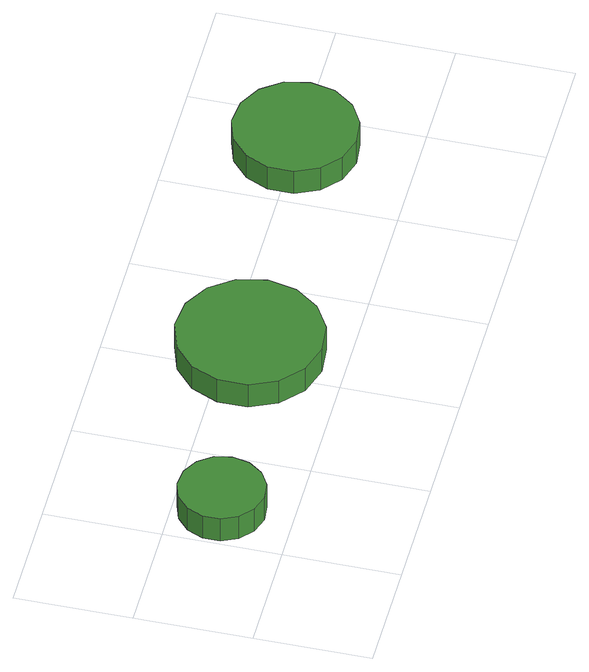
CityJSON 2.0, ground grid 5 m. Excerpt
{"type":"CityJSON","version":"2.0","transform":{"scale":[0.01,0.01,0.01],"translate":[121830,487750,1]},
"CityObjects":{
"tree1":{"type":"SolitaryVegetationObject","attributes":{"function":"something"},"geometry":[{"type":"MultiSurface","lod":"1","boundaries":[[[0,1,2,3,4,5,6,7,8,9,10,11,12,13,14]],[[15,16,17,18,19,20,21,22,23,24,25,26,27,28,29]],[[0,29,28,1]],[[1,28,27,2]],[[2,27,26,3]],[[3,26,25,4]],[[4,25,24,5]],[[5,24,23,6]],[[6,23,22,7]],[[7,22,21,8]],[[8,21,20,9]],[[9,20,19,10]],[[10,19,18,11]],[[11,18,17,12]],[[12,17,16,13]],[[13,16,15,14]],[[14,15,29,0]]]}]},
"tree2":{"type":"SolitaryVegetationObject","attributes":{"function":"something"},"geometry":[{"type":"MultiSurface","lod":"1","boundaries":[[[30,31,32,33,34,35,36,37,38,39,40,41,42,43,44]],[[45,46,47,48,49,50,51,52,53,54,55,56,57,58,59]],[[30,59,58,31]],[[31,58,57,32]],[[32,57,56,33]],[[33,56,55,34]],[[34,55,54,35]],[[35,54,53,36]],[[36,53,52,37]],[[37,52,51,38]],[[38,51,50,39]],[[39,50,49,40]],[[40,49,48,41]],[[41,48,47,42]],[[42,47,46,43]],[[43,46,45,44]],[[44,45,59,30]]]}]},
"tree3":{"type":"SolitaryVegetationObject","attributes":{"function":"something"},"geometry":[{"type":"MultiSurface","lod":"1","boundaries":[[[60,61,62,63,64,65,66,67,68,69,70,71,72,73,74]],[[75,76,77,78,79,80,81,82,83,84,85,86,87,88,89]],[[60,89,88,61]],[[61,88,87,62]],[[62,87,86,63]],[[63,86,85,64]],[[64,85,84,65]],[[65,84,83,66]],[[66,83,82,67]],[[67,82,81,68]],[[68,81,80,69]],[[69,80,79,70]],[[70,79,78,71]],[[71,78,77,72]],[[72,77,76,73]],[[73,76,75,74]],[[74,75,89,60]]]}]}
},
"vertices":[
[383,300,148],[367,374,148],[322,436,148],[257,474,148],[181,482,148],[109,458,148],[52,408,148],[21,338,148],[21,262,148],[52,192,148],[109,142,148],[181,118,148],[257,126,148],[322,164,148],[367,226,148],[367,226,23],[322,164,23],[257,126,23],[181,118,23],[109,142,23],[52,192,23],[21,262,23],[21,338,23],[52,408,23],[109,458,23],[181,482,23],[257,474,23],[322,436,23],[367,374,23],[383,300,23],
[1410,400,156],[1383,526,156],[1307,630,156],[1196,695,156],[1068,708,156],[945,668,156],[849,582,156],[797,464,156],[797,336,156],[849,218,156],[945,132,156],[1068,92,156],[1196,105,156],[1307,170,156],[1383,274,156],[1383,274,31],[1307,170,31],[1196,105,31],[1068,92,31],[945,132,31],[849,218,31],[797,336,31],[797,464,31],[849,582,31],[945,668,31],[1068,708,31],[1196,695,31],[1307,630,31],[1383,526,31],[1410,400,31],
[2562,500,161],[2540,607,161],[2475,695,161],[2381,749,161],[2273,761,161],[2169,727,161],[2088,654,161],[2044,555,161],[2044,445,161],[2088,346,161],[2169,273,161],[2273,239,161],[2381,251,161],[2475,305,161],[2540,393,161],[2540,393,36],[2475,305,36],[2381,251,36],[2273,239,36],[2169,273,36],[2088,346,36],[2044,445,36],[2044,555,36],[2088,654,36],[2169,727,36],[2273,761,36],[2381,749,36],[2475,695,36],[2540,607,36],[2562,500,36]
]}
